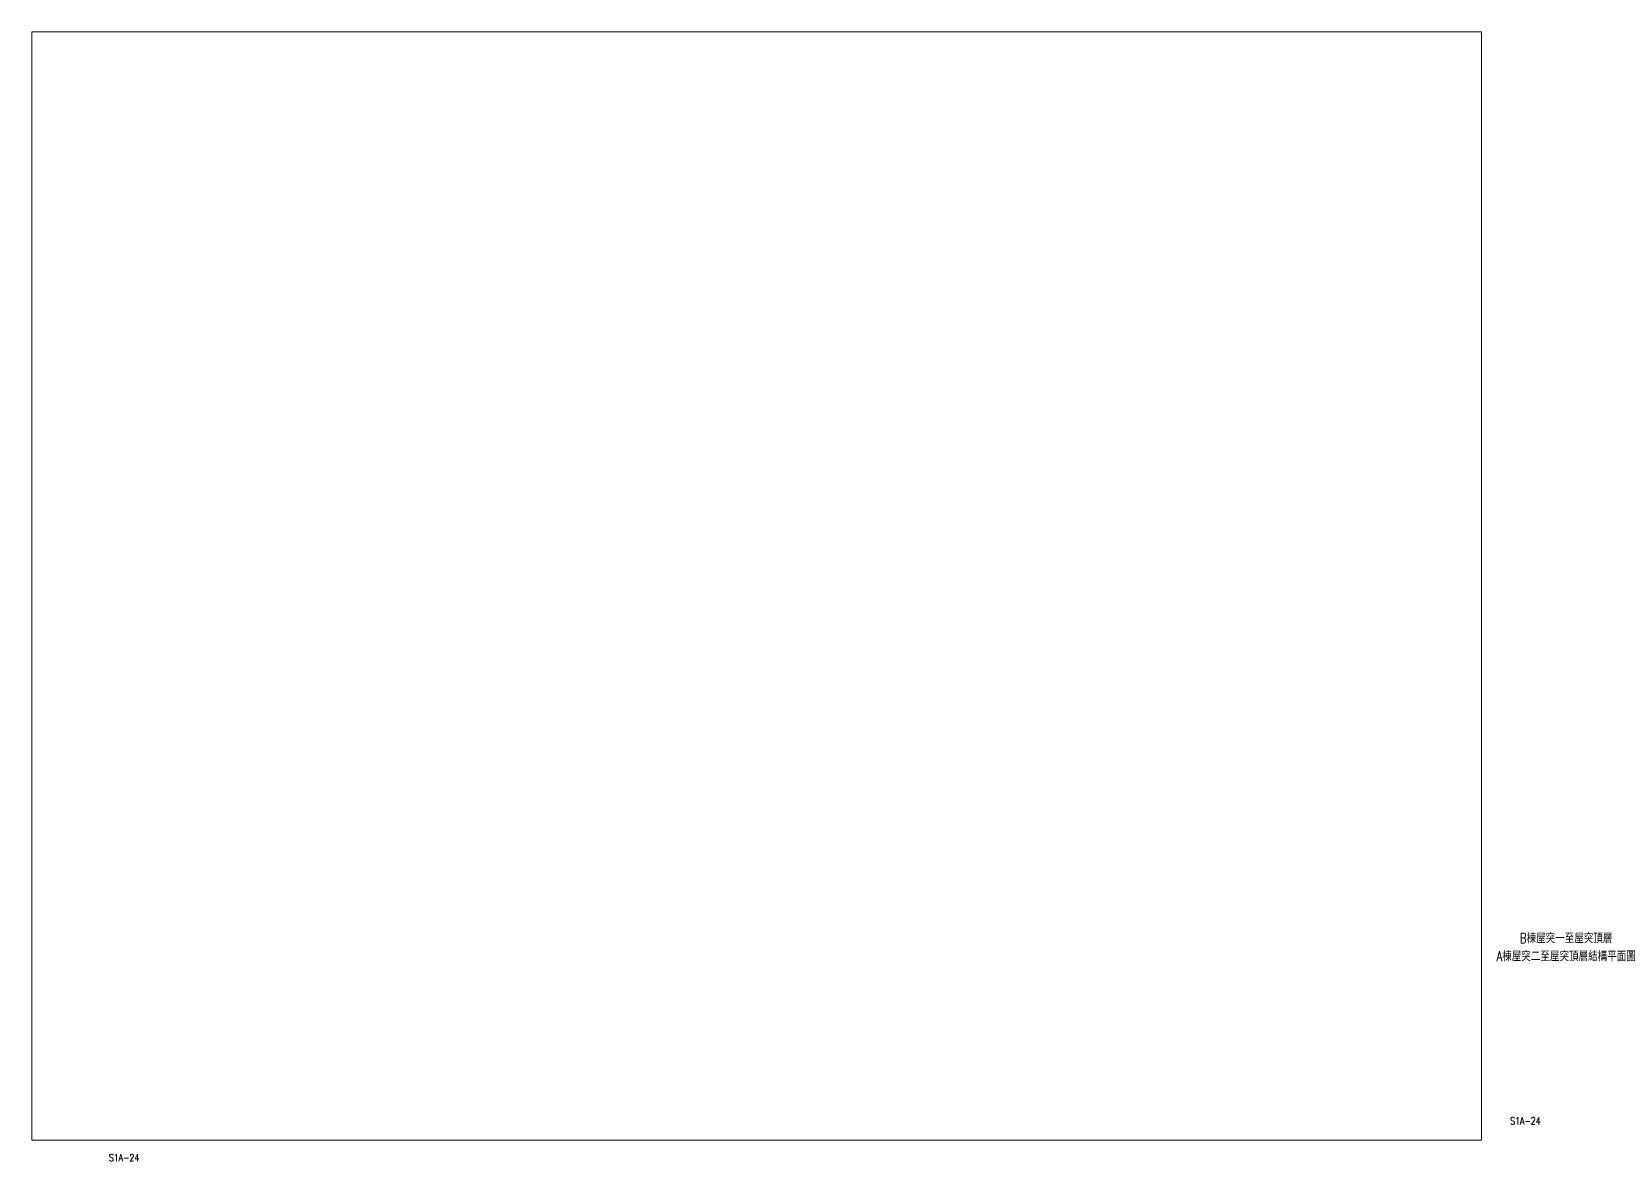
# Paper-space layout 'S1A-24B棟屋突一至屋突頂層A棟屋突二至屋突頂層結構平面圖' of a CAD drawing. Header units: millimetres. Extents: x 246 to 8022, y 170 to 5710.
import ezdxf
from ezdxf.enums import TextEntityAlignment as Align

# ---------------------------------------------------------------- set-up
doc = ezdxf.new("R2010")
doc.units = ezdxf.units.MM
doc.header["$LTSCALE"] = 100
doc.header["$MEASUREMENT"] = 0
doc.styles.get("Standard").update_dxf_attribs({"font": 'txt.shx', "width": 0.8, "bigfont": 'ae.shx'})

psp = doc.layouts.new('S1A-24B棟屋突一至屋突頂層A棟屋突二至屋突頂層結構平面圖')

# ---------------------------------------------------------------- texts
at = {"width": 0.72}
for s, p in [('B棟屋突一至屋突頂層', (7771.3, 1239.9)), ('A棟屋突二至屋突頂層結構平面圖', (7771.3, 1151.6))]:
    psp.add_text(s, height=50, dxfattribs=at).set_placement(p, align=Align.CENTER)
at = {"width": 0.8}
psp.add_text('S1A-24', height=35, dxfattribs=at).set_placement((7571.2, 368.6), align=Align.MIDDLE)
psp.add_text('S1A-24', height=35, dxfattribs=at).set_placement((624.8, 159.8), align=Align.BOTTOM_LEFT)

# ---------------------------------------------------------------- viewports
at = {"layer": '0'}
psp.add_viewport(center=(3801.2, 2991.6), size=(7109.8, 5436.91), view_center_point=(5333.87, 214660.21), view_height=8155.3653, dxfattribs=at)

doc.saveas('drawing.dxf')
